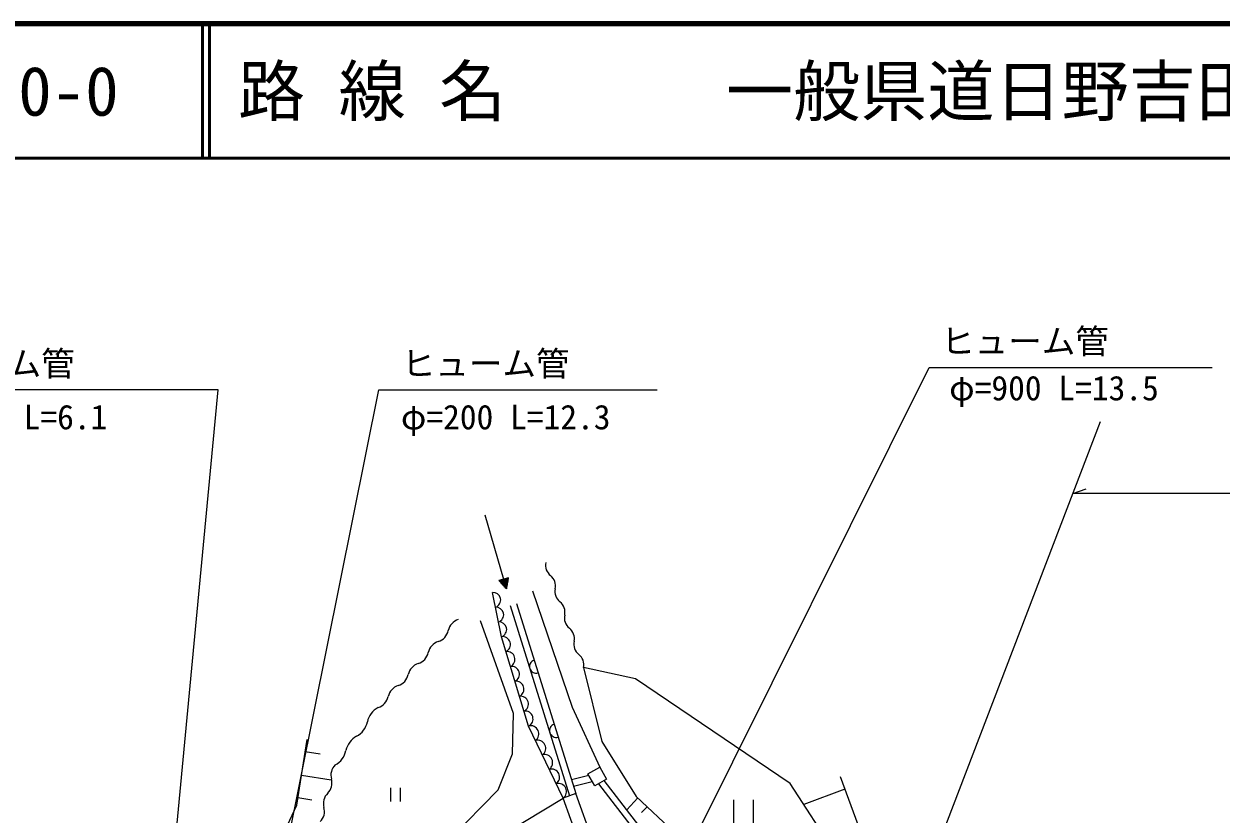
# Model space of a CAD drawing. Units: millimetres, scale not verified. Extents: x 40000 to 680011, y 20000 to 380000.
# Drawn here: x 164440 to 253610, y 321160 to 380000 of the extents above; entities that cross this region are included whole.
import ezdxf
from ezdxf.enums import TextEntityAlignment as Align

# ---------------------------------------------------------------- set-up
doc = ezdxf.new("R2010")
doc.units = ezdxf.units.MM
doc.header["$LTSCALE"] = 1000
for name, color, linetype, lineweight in [('M-BGD', 7, 'Continuous', 13), ('M-BGD-HTXT', 7, 'Continuous', 13), ('M-TTL', 2, 'Continuous', 140), ('M-TTL-LINE', 7, 'Continuous', 50)]:
    doc.layers.add(name, color=color, linetype=linetype, lineweight=lineweight)
doc.layers.add('M-TTL-TXT', color=7, linetype='Continuous')
doc.styles.add('ＭＳ ゴシック', font='')
doc.styles.get('ＭＳ ゴシック').set_extended_font_data('MS Gothic')

msp = doc.modelspace()

# ---------------------------------------------------------------- linework, layer by layer
at = {"layer": 'M-BGD'}
for p, q in [((198782, 343453), (200166, 338648)), ((200096, 338889), (200166, 338648)), ((200526, 338752), (199805, 338545)), ((199805, 338545), (200373, 337928)), ((199829, 338552), (199843, 338504)), ((199853, 338559), (199881, 338462)), ((199877, 338566), (199919, 338421)), ((199901, 338572), (199957, 338380)), ((199925, 338579), (199995, 338339)), ((199949, 338586), (200032, 338298)), ((199973, 338593), (200070, 338257)), ((199997, 338600), (200108, 338216)), ((200021, 338607), (200146, 338175)), ((200045, 338614), (200184, 338133)), ((200069, 338621), (200222, 338092)), ((200094, 338628), (200260, 338051)), ((200118, 338635), (200297, 338010)), ((200142, 338642), (200335, 337969)), ((200166, 338648), (200373, 337928)), ((200190, 338655), (200383, 337983)), ((200214, 338662), (200393, 338038)), ((200238, 338669), (200404, 338093)), ((200262, 338676), (200414, 338148)), ((200286, 338683), (200424, 338203)), ((200310, 338690), (200434, 338258)), ((200334, 338697), (200444, 338313)), ((200358, 338704), (200455, 338367)), ((200373, 337928), (200526, 338752)), ((200382, 338711), (200465, 338422)), ((200406, 338718), (200475, 338477)), ((200430, 338725), (200485, 338532)), ((200454, 338731), (200495, 338587)), ((200478, 338738), (200506, 338642)), ((200502, 338745), (200516, 338697)), ((202321, 337788), (205272, 329119)), ((200663, 336680), (205075, 322516)), ((201140, 336829), (205545, 322686)), ((206120, 332070), (207485, 326574)), ((205272, 329119), (207329, 324646)), ((184759, 321812), (185535, 326713)), ((207485, 326574), (210031, 322479)), ((185394, 325818), (186500, 325643)), ((185113, 324048), (187325, 323698)), ((206521, 324022), (205231, 323696)), ((225228, 323946), (229769, 311717)), ((191746, 323103), (191746, 322103)), ((192496, 322103), (192496, 323103)), ((206776, 323571), (205380, 323218)), ((225576, 323009), (222520, 321874)), ((184850, 322385), (185890, 322220)), ((205545, 322686), (204605, 322346)), ((207894, 313258), (204605, 322346)), ((208810, 313668), (205545, 322686)), ((210161, 322357), (209345, 321485)), ((210031, 322479), (212908, 319786)), ((217285, 322225), (217285, 320225)), ((218785, 320225), (218785, 322225)), ((182042, 315989), (184759, 321812)), ((210858, 321704), (210450, 321268))]:
    msp.add_line(p, q, dxfattribs=at)
for points in [[(204605, 322346), (202024, 327714), (200008, 334367), (199336, 337659)], [(178305, 304198), (180829, 304052), (191892, 314873), (196211, 319337), (199753, 322976), (200820, 325645), (200917, 328654), (198443, 335544)], [(226963, 311781), (225562, 315359), (224861, 318273), (221504, 323438), (209994, 331222), (206120, 332070)], [(207229, 323409), (209883, 319970), (212724, 317535), (227460, 307595), (232903, 306800), (238842, 302115), (253893, 289462), (260112, 283184), (262046, 279797), (264850, 276550), (267616, 274300), (271785, 271865), (278130, 268988), (290710, 265151), (299858, 262717), (305392, 261868), (312954, 261758), (321107, 262458), (330994, 264340), (337412, 265963), (345196, 266885), (354566, 266664), (366482, 265078)], [(366565, 265571), (354605, 267163), (345173, 267386), (337321, 266456), (330885, 264828), (321039, 262954), (312936, 262258), (305434, 262368), (299961, 263207), (290847, 265632), (278307, 269457), (272015, 272310), (267902, 274712), (265199, 276911), (262456, 280087), (260513, 283489), (254232, 289830), (239158, 302503), (233107, 307276), (227645, 308073), (213027, 317934), (210248, 320316), (207669, 323657)], [(191795, 314048), (198976, 318949), (204605, 322346)]]:
    msp.add_lwpolyline(points, dxfattribs=at)
msp.add_lwpolyline([(206449, 324149), (207329, 324646), (207834, 323750), (206955, 323254)], close=True, dxfattribs=at)
for centre, radius, start, end in [((204267, 339680), 974, 167.49682, 231.94773), ((203067, 338146), 974, 347.49682, 51.94773), ((199386, 337098), 564, 288.02305, 95.04619), ((204968, 337725), 974, 167.49682, 231.94773), ((199610, 336000), 564, 288.02305, 95.04619), ((203768, 336191), 974, 347.49682, 51.94773), ((197120, 334593), 1098, 107.35598, 167.97002), ((199833, 334903), 564, 288.02305, 95.04619), ((205669, 335770), 974, 167.49682, 231.94773), ((194973, 335051), 1098, 287.35598, 347.97002), ((204469, 334236), 974, 347.49682, 51.94773), ((195628, 332956), 1098, 107.35598, 167.97002), ((200094, 333788), 586, 295.25997, 98.45683), ((206370, 333815), 974, 167.49682, 231.94773), ((193481, 333413), 1098, 287.35598, 347.97002), ((200430, 332679), 586, 295.25997, 98.45683), ((202599, 332144), 500, 107.30073, 287.30073), ((205170, 332281), 974, 347.49682, 51.94773), ((194136, 331318), 1098, 107.35598, 167.97002), ((200766, 331570), 586, 295.25997, 98.45683), ((191989, 331776), 1098, 287.35598, 347.97002), ((201102, 330461), 586, 295.25997, 98.45683), ((192644, 329680), 1098, 107.35598, 167.97002), ((201438, 329353), 586, 295.25997, 98.45683), ((191551, 327711), 1559, 117.78888, 168.47133), ((190497, 330138), 1098, 287.35598, 347.97002), ((201774, 328244), 586, 295.25997, 98.45683), ((188496, 328334), 1559, 297.78888, 348.47133), ((202187, 327132), 605, 305.66233, 105.69673), ((204086, 327371), 500, 107.30073, 287.30073), ((189950, 325576), 1559, 117.78888, 168.47133), ((202704, 326058), 605, 305.66233, 105.69673), ((186895, 326199), 1559, 297.78888, 348.47133), ((203220, 324985), 605, 305.66233, 105.69673), ((188370, 324058), 1068, 134.45883, 195.92441), ((186316, 323472), 1068, 314.45883, 15.92441), ((203736, 323911), 605, 305.66233, 105.69673), ((204253, 322837), 605, 305.66233, 105.69673), ((187812, 321947), 1068, 134.45883, 195.92441), ((185758, 321361), 1068, 314.45883, 15.92441)]:
    msp.add_arc(centre, radius, start, end, dxfattribs=at)
at = {"layer": 'M-BGD-HTXT'}
for p, q in [((210121, 310741), (231869, 354403)), ((231869, 354403), (252953, 354403)), ((178910, 352743), (154838, 352743)), ((173265, 292977), (178910, 352743)), ((180609, 301634), (190863, 352743)), ((190863, 352743), (211615, 352743)), ((228549, 308417), (244625, 350394)), ((242571, 345030), (243571, 345380)), ((498621, 345030), (242571, 345030))]:
    msp.add_line(p, q, dxfattribs=at)
at = {"layer": 'M-TTL'}
msp.add_line((680000, 380000), (40000, 380000), dxfattribs=at)
at = {"layer": 'M-TTL-LINE'}
for p, q in [((177750, 380000), (177750, 370000)), ((178250, 380000), (178250, 370000)), ((40000, 370000), (680000, 370000))]:
    msp.add_line(p, q, dxfattribs=at)

# ---------------------------------------------------------------- texts
at = {"layer": 'M-BGD-HTXT', "style": 'ＭＳ ゴシック'}
for s, p in [('ヒューム管', (239008, 354903)), ('ヒューム管', (161976, 353243)), ('ヒューム管', (198832, 353243)), ('φ=900 L=13.5', (241166, 351417)), ('φ=250 L=6.1', (163470, 349259)), ('φ=200 L=12.3', (200326, 349259))]:
    msp.add_text(s, height=1833, dxfattribs=at).set_placement(p, align=Align.BOTTOM_CENTER)
at = {"layer": 'M-TTL-TXT', "style": 'ＭＳ ゴシック'}
for s, p in [('路 線 名', (180380, 375000)), ('一般県道日野吉田線', (216734, 375000)), ('10-0', (161521, 375000))]:
    msp.add_text(s, height=3666, dxfattribs=at).set_placement(p, align=Align.MIDDLE_LEFT)

doc.saveas('drawing.dxf')
